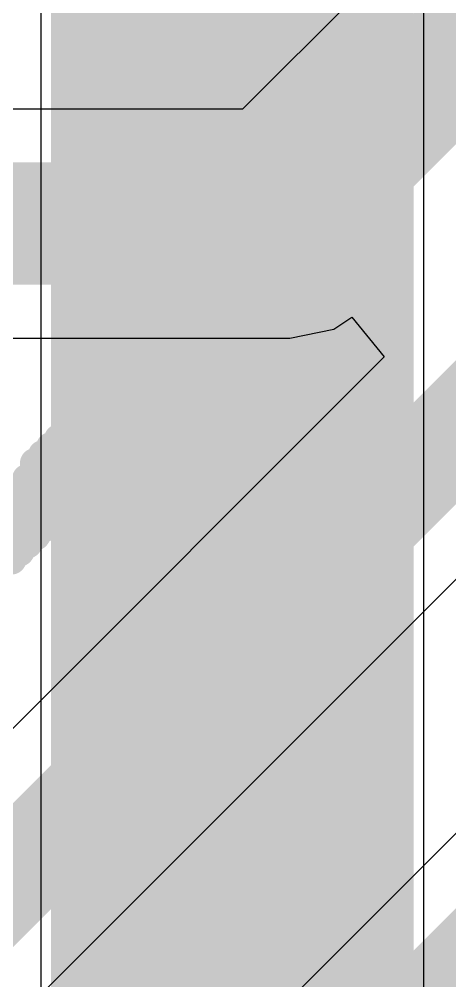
# Model space of a CAD drawing. Header units: inches. Extents: x -4 to 389, y 0 to 108.
# Drawn here: x 30.447 to 31.52, y 3.372 to 5.767 of the extents above; entities that cross this region are included whole.
import ezdxf

# ---------------------------------------------------------------- set-up
doc = ezdxf.new("R2010")
doc.units = ezdxf.units.IN
for name, color, linetype in [('Bottom Layer', 5, 'Continuous'), ('Bottom Overlay', 54, 'Continuous'), ('Signal_1', 16, 'Continuous'), ('Top Layer', 1, 'Continuous'), ('Top Paste', 8, 'Continuous'), ('Top Solder', 216, 'Continuous')]:
    doc.layers.add(name, color=color, linetype=linetype)

msp = doc.modelspace()

# ---------------------------------------------------------------- hatches: boundary and pattern name
at = {"layer": 'Top Layer'}
msp.add_hatch(color=1, dxfattribs=at).paths.add_polyline_path([(31.3281, 1.5662), (30.6281, 1.5662), (30.6281, 5.7662), (31.3281, 5.7662)])
at = {"layer": 'Top Paste'}
msp.add_hatch(color=8, dxfattribs=at).paths.add_polyline_path([(31.3281, 1.5662), (30.6281, 1.5662), (30.6281, 5.7662), (31.3281, 5.7662)])
at = {"layer": 'Top Solder'}
msp.add_hatch(color=216, dxfattribs=at).paths.add_polyline_path([(31.4297, 1.4646), (30.5265, 1.4646), (30.5265, 5.8678), (31.4297, 5.8678)])

# ---------------------------------------------------------------- linework, layer by layer
at = {"layer": 'Bottom Layer'}
for p, q in [((33.184, 7.7229), (31.0038, 5.5427)), ((30.2002, 3.037), (34.7271, 7.5639)), ((31.0038, 5.5427), (22.5552, 5.5427)), ((31.2308, 4.9946), (31.2759, 5.0247)), ((31.2759, 5.0247), (31.3568, 4.9261)), ((31.1218, 4.9729), (31.2308, 4.9946)), ((22.6732, 4.9729), (31.1218, 4.9729)), ((31.1218, 4.9729), (31.1218, 4.9729)), ((31.3568, 4.9261), (29.8393, 3.4086))]:
    msp.add_line(p, q, dxfattribs=at)
for points in [[(31.1218, 5.2578, 0.3048, 0.3048, 0), (33.611, 7.747, 0.3048, 0.3048, 0)], [(29.9466, 3.1496, 0.254, 0.254, 0), (34.544, 7.747, 0.254, 0.254, 0)], [(22.5552, 5.2578, 0.3048, 0.3048, 0), (31.1218, 5.2578, 0.3048, 0.3048, 0)]]:
    msp.add_lwpolyline(points, format="xyseb", dxfattribs=at)
msp.add_lwpolyline([(31.0456, 5.2578, 0.1524, 0.1524, 1), (31.198, 5.2578, 0.1524, 0.1524, 1)], format="xyseb", close=True, dxfattribs=at)
msp.add_lwpolyline([(31.0456, 5.2578, 0.1524, 0.1524, 1), (31.198, 5.2578, 0.1524, 0.1524, 1)], format="xyseb", close=True, dxfattribs=at)
at = {"layer": 'Bottom Overlay'}
for points in [[(31.2252, 5.5184, 0.0762, 0.0762, 0), (31.285, 5.5184, 0.0762, 0.0762, 0)], [(31.2451, 5.5384, 0.0762, 0.0762, 0), (31.285, 5.5384, 0.0762, 0.0762, 0)], [(31.2252, 5.4985, 0.0762, 0.0762, 0), (31.285, 5.4985, 0.0762, 0.0762, 0)], [(31.2052, 5.4786, 0.0762, 0.0762, 0), (31.285, 5.4786, 0.0762, 0.0762, 0)], [(31.1853, 5.4586, 0.0762, 0.0762, 0), (31.285, 5.4586, 0.0762, 0.0762, 0)], [(31.1653, 5.4387, 0.0762, 0.0762, 0), (31.285, 5.4387, 0.0762, 0.0762, 0)], [(31.1255, 5.3988, 0.0762, 0.0762, 0), (31.285, 5.3988, 0.0762, 0.0762, 0)], [(31.1454, 5.4187, 0.0762, 0.0762, 0), (31.285, 5.4187, 0.0762, 0.0762, 0)], [(31.1055, 5.3789, 0.0762, 0.0762, 0), (31.285, 5.3789, 0.0762, 0.0762, 0)], [(31.1055, 5.3589, 0.0762, 0.0762, 0), (31.285, 5.3589, 0.0762, 0.0762, 0)], [(31.0856, 5.339, 0.0762, 0.0762, 0), (31.285, 5.339, 0.0762, 0.0762, 0)], [(31.0656, 5.319, 0.0762, 0.0762, 0), (31.285, 5.319, 0.0762, 0.0762, 0)], [(31.0258, 5.2792, 0.0762, 0.0762, 0), (31.285, 5.2792, 0.0762, 0.0762, 0)], [(31.0457, 5.2991, 0.0762, 0.0762, 0), (31.285, 5.2991, 0.0762, 0.0762, 0)], [(31.0058, 5.2592, 0.0762, 0.0762, 0), (31.285, 5.2592, 0.0762, 0.0762, 0)], [(30.9859, 5.2393, 0.0762, 0.0762, 0), (31.1454, 5.2393, 0.0762, 0.0762, 0)], [(31.1653, 5.2393, 0.0762, 0.0762, 0), (31.285, 5.2393, 0.0762, 0.0762, 0)], [(30.9659, 5.2193, 0.0762, 0.0762, 0), (31.1255, 5.2193, 0.0762, 0.0762, 0)], [(31.1653, 5.2193, 0.0762, 0.0762, 0), (31.285, 5.2193, 0.0762, 0.0762, 0)], [(30.9659, 5.1994, 0.0762, 0.0762, 0), (31.1055, 5.1994, 0.0762, 0.0762, 0)], [(31.1653, 5.1994, 0.0762, 0.0762, 0), (31.285, 5.1994, 0.0762, 0.0762, 0)], [(30.9261, 5.1595, 0.0762, 0.0762, 0), (31.0656, 5.1595, 0.0762, 0.0762, 0)], [(30.946, 5.1795, 0.0762, 0.0762, 0), (31.0856, 5.1795, 0.0762, 0.0762, 0)], [(31.1653, 5.1795, 0.0762, 0.0762, 0), (31.285, 5.1795, 0.0762, 0.0762, 0)], [(31.1653, 5.1595, 0.0762, 0.0762, 0), (31.285, 5.1595, 0.0762, 0.0762, 0)], [(30.9061, 5.1396, 0.0762, 0.0762, 0), (31.0457, 5.1396, 0.0762, 0.0762, 0)], [(31.1653, 5.1396, 0.0762, 0.0762, 0), (31.285, 5.1396, 0.0762, 0.0762, 0)], [(30.8862, 5.1196, 0.0762, 0.0762, 0), (31.0258, 5.1196, 0.0762, 0.0762, 0)], [(31.1653, 5.1196, 0.0762, 0.0762, 0), (31.285, 5.1196, 0.0762, 0.0762, 0)], [(30.8662, 5.0997, 0.0762, 0.0762, 0), (31.0258, 5.0997, 0.0762, 0.0762, 0)], [(31.1653, 5.0997, 0.0762, 0.0762, 0), (31.285, 5.0997, 0.0762, 0.0762, 0)], [(30.8463, 5.0798, 0.0762, 0.0762, 0), (31.0058, 5.0798, 0.0762, 0.0762, 0)], [(31.1653, 5.0798, 0.0762, 0.0762, 0), (31.285, 5.0798, 0.0762, 0.0762, 0)], [(30.8263, 5.0399, 0.0762, 0.0762, 0), (30.9659, 5.0399, 0.0762, 0.0762, 0)], [(30.8463, 5.0598, 0.0762, 0.0762, 0), (30.9859, 5.0598, 0.0762, 0.0762, 0)], [(31.1653, 5.0598, 0.0762, 0.0762, 0), (31.285, 5.0598, 0.0762, 0.0762, 0)], [(31.1653, 5.0399, 0.0762, 0.0762, 0), (31.285, 5.0399, 0.0762, 0.0762, 0)], [(30.8064, 5.0199, 0.0762, 0.0762, 0), (30.946, 5.0199, 0.0762, 0.0762, 0)], [(31.1653, 5.0199, 0.0762, 0.0762, 0), (31.285, 5.0199, 0.0762, 0.0762, 0)], [(30.7865, 5, 0.0762, 0.0762, 0), (30.9261, 5, 0.0762, 0.0762, 0)], [(31.1653, 5, 0.0762, 0.0762, 0), (31.285, 5, 0.0762, 0.0762, 0)], [(30.7665, 4.9801, 0.0762, 0.0762, 0), (30.9061, 4.9801, 0.0762, 0.0762, 0)], [(31.1653, 4.9801, 0.0762, 0.0762, 0), (31.285, 4.9801, 0.0762, 0.0762, 0)], [(30.7466, 4.9601, 0.0762, 0.0762, 0), (30.9061, 4.9601, 0.0762, 0.0762, 0)], [(31.1653, 4.9601, 0.0762, 0.0762, 0), (31.285, 4.9601, 0.0762, 0.0762, 0)], [(30.7266, 4.9202, 0.0762, 0.0762, 0), (30.8662, 4.9202, 0.0762, 0.0762, 0)], [(30.7466, 4.9402, 0.0762, 0.0762, 0), (30.8862, 4.9402, 0.0762, 0.0762, 0)], [(31.1653, 4.9402, 0.0762, 0.0762, 0), (31.285, 4.9402, 0.0762, 0.0762, 0)], [(31.1653, 4.9202, 0.0762, 0.0762, 0), (31.285, 4.9202, 0.0762, 0.0762, 0)], [(30.7067, 4.9003, 0.0762, 0.0762, 0), (30.8463, 4.9003, 0.0762, 0.0762, 0)], [(31.1653, 4.9003, 0.0762, 0.0762, 0), (31.285, 4.9003, 0.0762, 0.0762, 0)], [(30.6868, 4.8804, 0.0762, 0.0762, 0), (30.8263, 4.8804, 0.0762, 0.0762, 0)], [(31.1653, 4.8804, 0.0762, 0.0762, 0), (31.285, 4.8804, 0.0762, 0.0762, 0)], [(30.6668, 4.8604, 0.0762, 0.0762, 0), (30.8064, 4.8604, 0.0762, 0.0762, 0)], [(31.1653, 4.8604, 0.0762, 0.0762, 0), (31.285, 4.8604, 0.0762, 0.0762, 0)], [(30.6469, 4.8405, 0.0762, 0.0762, 0), (30.7865, 4.8405, 0.0762, 0.0762, 0)], [(31.1653, 4.8405, 0.0762, 0.0762, 0), (31.285, 4.8405, 0.0762, 0.0762, 0)], [(30.607, 4.8006, 0.0762, 0.0762, 0), (30.7665, 4.8006, 0.0762, 0.0762, 0)], [(30.6269, 4.8205, 0.0762, 0.0762, 0), (30.7865, 4.8205, 0.0762, 0.0762, 0)], [(31.1653, 4.8205, 0.0762, 0.0762, 0), (31.285, 4.8205, 0.0762, 0.0762, 0)], [(31.1653, 4.8006, 0.0762, 0.0762, 0), (31.285, 4.8006, 0.0762, 0.0762, 0)], [(30.607, 4.7807, 0.0762, 0.0762, 0), (30.7466, 4.7807, 0.0762, 0.0762, 0)], [(31.1653, 4.7807, 0.0762, 0.0762, 0), (31.285, 4.7807, 0.0762, 0.0762, 0)], [(30.5871, 4.7607, 0.0762, 0.0762, 0), (30.7266, 4.7607, 0.0762, 0.0762, 0)], [(31.1653, 4.7607, 0.0762, 0.0762, 0), (31.285, 4.7607, 0.0762, 0.0762, 0)], [(30.5671, 4.7408, 0.0762, 0.0762, 0), (30.7067, 4.7408, 0.0762, 0.0762, 0)], [(31.1653, 4.7408, 0.0762, 0.0762, 0), (31.285, 4.7408, 0.0762, 0.0762, 0)], [(30.5472, 4.7208, 0.0762, 0.0762, 0), (30.6868, 4.7208, 0.0762, 0.0762, 0)], [(31.1653, 4.7208, 0.0762, 0.0762, 0), (31.285, 4.7208, 0.0762, 0.0762, 0)], [(30.5073, 4.681, 0.0762, 0.0762, 0), (30.6469, 4.681, 0.0762, 0.0762, 0)], [(30.5272, 4.7009, 0.0762, 0.0762, 0), (30.6668, 4.7009, 0.0762, 0.0762, 0)], [(31.1653, 4.7009, 0.0762, 0.0762, 0), (31.285, 4.7009, 0.0762, 0.0762, 0)], [(31.1653, 4.681, 0.0762, 0.0762, 0), (31.285, 4.681, 0.0762, 0.0762, 0)], [(30.4874, 4.661, 0.0762, 0.0762, 0), (30.6469, 4.661, 0.0762, 0.0762, 0)], [(31.1653, 4.661, 0.0762, 0.0762, 0), (31.285, 4.661, 0.0762, 0.0762, 0)], [(30.4874, 4.6411, 0.0762, 0.0762, 0), (30.6269, 4.6411, 0.0762, 0.0762, 0)], [(31.1653, 4.6411, 0.0762, 0.0762, 0), (31.285, 4.6411, 0.0762, 0.0762, 0)], [(30.4674, 4.6211, 0.0762, 0.0762, 0), (30.607, 4.6211, 0.0762, 0.0762, 0)], [(31.1653, 4.6211, 0.0762, 0.0762, 0), (31.285, 4.6211, 0.0762, 0.0762, 0)], [(30.4475, 4.6012, 0.0762, 0.0762, 0), (30.5871, 4.6012, 0.0762, 0.0762, 0)], [(31.1653, 4.6012, 0.0762, 0.0762, 0), (31.285, 4.6012, 0.0762, 0.0762, 0)], [(30.4076, 4.5613, 0.0762, 0.0762, 0), (30.5472, 4.5613, 0.0762, 0.0762, 0)], [(30.4275, 4.5813, 0.0762, 0.0762, 0), (30.5671, 4.5813, 0.0762, 0.0762, 0)], [(31.1653, 4.5813, 0.0762, 0.0762, 0), (31.285, 4.5813, 0.0762, 0.0762, 0)], [(31.1653, 4.5613, 0.0762, 0.0762, 0), (31.285, 4.5613, 0.0762, 0.0762, 0)], [(30.3877, 4.5414, 0.0762, 0.0762, 0), (30.5272, 4.5414, 0.0762, 0.0762, 0)], [(31.1653, 4.5414, 0.0762, 0.0762, 0), (31.285, 4.5414, 0.0762, 0.0762, 0)], [(30.3677, 4.5214, 0.0762, 0.0762, 0), (30.5272, 4.5214, 0.0762, 0.0762, 0)], [(31.1653, 4.5214, 0.0762, 0.0762, 0), (31.285, 4.5214, 0.0762, 0.0762, 0)], [(30.3677, 4.5015, 0.0762, 0.0762, 0), (30.5073, 4.5015, 0.0762, 0.0762, 0)], [(31.1653, 4.5015, 0.0762, 0.0762, 0), (31.285, 4.5015, 0.0762, 0.0762, 0)], [(30.3478, 4.4816, 0.0762, 0.0762, 0), (30.4874, 4.4816, 0.0762, 0.0762, 0)], [(31.1653, 4.4816, 0.0762, 0.0762, 0), (31.285, 4.4816, 0.0762, 0.0762, 0)], [(30.3079, 4.4417, 0.0762, 0.0762, 0), (30.4475, 4.4417, 0.0762, 0.0762, 0)], [(30.3278, 4.4616, 0.0762, 0.0762, 0), (30.4674, 4.4616, 0.0762, 0.0762, 0)], [(31.1653, 4.4616, 0.0762, 0.0762, 0), (31.285, 4.4616, 0.0762, 0.0762, 0)], [(31.1653, 4.4417, 0.0762, 0.0762, 0), (31.285, 4.4417, 0.0762, 0.0762, 0)], [(30.288, 4.4217, 0.0762, 0.0762, 0), (30.4275, 4.4217, 0.0762, 0.0762, 0)], [(31.1653, 4.4217, 0.0762, 0.0762, 0), (31.285, 4.4217, 0.0762, 0.0762, 0)], [(31.1653, 4.4018, 0.0762, 0.0762, 0), (31.285, 4.4018, 0.0762, 0.0762, 0)], [(31.1653, 4.3819, 0.0762, 0.0762, 0), (31.285, 4.3819, 0.0762, 0.0762, 0)], [(31.1653, 4.3619, 0.0762, 0.0762, 0), (31.285, 4.3619, 0.0762, 0.0762, 0)], [(31.1653, 4.342, 0.0762, 0.0762, 0), (31.285, 4.342, 0.0762, 0.0762, 0)], [(31.1653, 4.322, 0.0762, 0.0762, 0), (31.285, 4.322, 0.0762, 0.0762, 0)], [(31.1653, 4.3021, 0.0762, 0.0762, 0), (31.285, 4.3021, 0.0762, 0.0762, 0)], [(31.1653, 4.2822, 0.0762, 0.0762, 0), (31.285, 4.2822, 0.0762, 0.0762, 0)], [(31.1653, 4.2622, 0.0762, 0.0762, 0), (31.285, 4.2622, 0.0762, 0.0762, 0)], [(31.1653, 4.2423, 0.0762, 0.0762, 0), (31.285, 4.2423, 0.0762, 0.0762, 0)], [(31.1653, 4.2223, 0.0762, 0.0762, 0), (31.285, 4.2223, 0.0762, 0.0762, 0)], [(31.1653, 4.2024, 0.0762, 0.0762, 0), (31.285, 4.2024, 0.0762, 0.0762, 0)], [(31.1653, 4.1825, 0.0762, 0.0762, 0), (31.285, 4.1825, 0.0762, 0.0762, 0)], [(31.1653, 4.1625, 0.0762, 0.0762, 0), (31.285, 4.1625, 0.0762, 0.0762, 0)], [(31.1653, 4.1426, 0.0762, 0.0762, 0), (31.285, 4.1426, 0.0762, 0.0762, 0)], [(31.1653, 4.1226, 0.0762, 0.0762, 0), (31.285, 4.1226, 0.0762, 0.0762, 0)], [(31.1653, 4.1027, 0.0762, 0.0762, 0), (31.285, 4.1027, 0.0762, 0.0762, 0)], [(31.1653, 4.0828, 0.0762, 0.0762, 0), (31.285, 4.0828, 0.0762, 0.0762, 0)], [(31.1653, 4.0628, 0.0762, 0.0762, 0), (31.285, 4.0628, 0.0762, 0.0762, 0)], [(31.1653, 4.0429, 0.0762, 0.0762, 0), (31.285, 4.0429, 0.0762, 0.0762, 0)], [(31.1653, 4.0229, 0.0762, 0.0762, 0), (31.285, 4.0229, 0.0762, 0.0762, 0)], [(31.1653, 4.003, 0.0762, 0.0762, 0), (31.285, 4.003, 0.0762, 0.0762, 0)], [(31.1653, 3.9831, 0.0762, 0.0762, 0), (31.285, 3.9831, 0.0762, 0.0762, 0)], [(31.1653, 3.9631, 0.0762, 0.0762, 0), (31.285, 3.9631, 0.0762, 0.0762, 0)], [(31.1653, 3.9432, 0.0762, 0.0762, 0), (31.285, 3.9432, 0.0762, 0.0762, 0)], [(31.1653, 3.9232, 0.0762, 0.0762, 0), (31.285, 3.9232, 0.0762, 0.0762, 0)], [(31.1653, 3.9033, 0.0762, 0.0762, 0), (31.285, 3.9033, 0.0762, 0.0762, 0)], [(31.1653, 3.8834, 0.0762, 0.0762, 0), (31.285, 3.8834, 0.0762, 0.0762, 0)], [(31.1653, 3.8634, 0.0762, 0.0762, 0), (31.285, 3.8634, 0.0762, 0.0762, 0)], [(31.1653, 3.8435, 0.0762, 0.0762, 0), (31.285, 3.8435, 0.0762, 0.0762, 0)], [(31.1653, 3.8235, 0.0762, 0.0762, 0), (31.285, 3.8235, 0.0762, 0.0762, 0)], [(31.1653, 3.8036, 0.0762, 0.0762, 0), (31.285, 3.8036, 0.0762, 0.0762, 0)], [(31.1653, 3.7837, 0.0762, 0.0762, 0), (31.285, 3.7837, 0.0762, 0.0762, 0)], [(31.1653, 3.7637, 0.0762, 0.0762, 0), (31.285, 3.7637, 0.0762, 0.0762, 0)], [(31.1653, 3.7438, 0.0762, 0.0762, 0), (31.285, 3.7438, 0.0762, 0.0762, 0)], [(31.1653, 3.7238, 0.0762, 0.0762, 0), (31.285, 3.7238, 0.0762, 0.0762, 0)], [(31.1653, 3.7039, 0.0762, 0.0762, 0), (31.285, 3.7039, 0.0762, 0.0762, 0)], [(31.1653, 3.684, 0.0762, 0.0762, 0), (31.285, 3.684, 0.0762, 0.0762, 0)], [(31.1653, 3.664, 0.0762, 0.0762, 0), (31.285, 3.664, 0.0762, 0.0762, 0)], [(31.1653, 3.6441, 0.0762, 0.0762, 0), (31.285, 3.6441, 0.0762, 0.0762, 0)], [(31.1653, 3.6241, 0.0762, 0.0762, 0), (31.285, 3.6241, 0.0762, 0.0762, 0)], [(31.1653, 3.6042, 0.0762, 0.0762, 0), (31.285, 3.6042, 0.0762, 0.0762, 0)], [(31.1653, 3.5843, 0.0762, 0.0762, 0), (31.285, 3.5843, 0.0762, 0.0762, 0)], [(31.1853, 3.5643, 0.0762, 0.0762, 0), (31.285, 3.5643, 0.0762, 0.0762, 0)]]:
    msp.add_lwpolyline(points, format="xyseb", dxfattribs=at)
for points in [[(31.2061, 5.5184, 0.0381, 0.0381, 1), (31.2442, 5.5184, 0.0381, 0.0381, 1)], [(31.226, 5.5384, 0.0381, 0.0381, 1), (31.2641, 5.5384, 0.0381, 0.0381, 1)], [(31.2659, 5.5384, 0.0381, 0.0381, 1), (31.304, 5.5384, 0.0381, 0.0381, 1)], [(31.2659, 5.5184, 0.0381, 0.0381, 1), (31.304, 5.5184, 0.0381, 0.0381, 1)], [(31.2061, 5.4985, 0.0381, 0.0381, 1), (31.2442, 5.4985, 0.0381, 0.0381, 1)], [(31.2659, 5.4985, 0.0381, 0.0381, 1), (31.304, 5.4985, 0.0381, 0.0381, 1)], [(31.1862, 5.4786, 0.0381, 0.0381, 1), (31.2243, 5.4786, 0.0381, 0.0381, 1)], [(31.2659, 5.4786, 0.0381, 0.0381, 1), (31.304, 5.4786, 0.0381, 0.0381, 1)], [(31.1662, 5.4586, 0.0381, 0.0381, 1), (31.2043, 5.4586, 0.0381, 0.0381, 1)], [(31.2659, 5.4586, 0.0381, 0.0381, 1), (31.304, 5.4586, 0.0381, 0.0381, 1)], [(31.1463, 5.4387, 0.0381, 0.0381, 1), (31.1844, 5.4387, 0.0381, 0.0381, 1)], [(31.2659, 5.4387, 0.0381, 0.0381, 1), (31.304, 5.4387, 0.0381, 0.0381, 1)], [(31.1064, 5.3988, 0.0381, 0.0381, 1), (31.1445, 5.3988, 0.0381, 0.0381, 1)], [(31.1263, 5.4187, 0.0381, 0.0381, 1), (31.1644, 5.4187, 0.0381, 0.0381, 1)], [(31.2659, 5.4187, 0.0381, 0.0381, 1), (31.304, 5.4187, 0.0381, 0.0381, 1)], [(31.2659, 5.3988, 0.0381, 0.0381, 1), (31.304, 5.3988, 0.0381, 0.0381, 1)], [(31.0865, 5.3789, 0.0381, 0.0381, 1), (31.1246, 5.3789, 0.0381, 0.0381, 1)], [(31.2659, 5.3789, 0.0381, 0.0381, 1), (31.304, 5.3789, 0.0381, 0.0381, 1)], [(31.0865, 5.3589, 0.0381, 0.0381, 1), (31.1246, 5.3589, 0.0381, 0.0381, 1)], [(31.2659, 5.3589, 0.0381, 0.0381, 1), (31.304, 5.3589, 0.0381, 0.0381, 1)], [(31.0665, 5.339, 0.0381, 0.0381, 1), (31.1046, 5.339, 0.0381, 0.0381, 1)], [(31.2659, 5.339, 0.0381, 0.0381, 1), (31.304, 5.339, 0.0381, 0.0381, 1)], [(31.0466, 5.319, 0.0381, 0.0381, 1), (31.0847, 5.319, 0.0381, 0.0381, 1)], [(31.2659, 5.319, 0.0381, 0.0381, 1), (31.304, 5.319, 0.0381, 0.0381, 1)], [(31.0067, 5.2792, 0.0381, 0.0381, 1), (31.0448, 5.2792, 0.0381, 0.0381, 1)], [(31.0266, 5.2991, 0.0381, 0.0381, 1), (31.0647, 5.2991, 0.0381, 0.0381, 1)], [(31.2659, 5.2991, 0.0381, 0.0381, 1), (31.304, 5.2991, 0.0381, 0.0381, 1)], [(31.2659, 5.2792, 0.0381, 0.0381, 1), (31.304, 5.2792, 0.0381, 0.0381, 1)], [(30.9868, 5.2592, 0.0381, 0.0381, 1), (31.0249, 5.2592, 0.0381, 0.0381, 1)], [(31.2659, 5.2592, 0.0381, 0.0381, 1), (31.304, 5.2592, 0.0381, 0.0381, 1)], [(30.9668, 5.2393, 0.0381, 0.0381, 1), (31.0049, 5.2393, 0.0381, 0.0381, 1)], [(31.1263, 5.2393, 0.0381, 0.0381, 1), (31.1644, 5.2393, 0.0381, 0.0381, 1)], [(31.1463, 5.2393, 0.0381, 0.0381, 1), (31.1844, 5.2393, 0.0381, 0.0381, 1)], [(31.2659, 5.2393, 0.0381, 0.0381, 1), (31.304, 5.2393, 0.0381, 0.0381, 1)], [(30.9469, 5.2193, 0.0381, 0.0381, 1), (30.985, 5.2193, 0.0381, 0.0381, 1)], [(31.1064, 5.2193, 0.0381, 0.0381, 1), (31.1445, 5.2193, 0.0381, 0.0381, 1)], [(31.1463, 5.2193, 0.0381, 0.0381, 1), (31.1844, 5.2193, 0.0381, 0.0381, 1)], [(31.2659, 5.2193, 0.0381, 0.0381, 1), (31.304, 5.2193, 0.0381, 0.0381, 1)], [(30.9469, 5.1994, 0.0381, 0.0381, 1), (30.985, 5.1994, 0.0381, 0.0381, 1)], [(31.0865, 5.1994, 0.0381, 0.0381, 1), (31.1246, 5.1994, 0.0381, 0.0381, 1)], [(31.1463, 5.1994, 0.0381, 0.0381, 1), (31.1844, 5.1994, 0.0381, 0.0381, 1)], [(31.2659, 5.1994, 0.0381, 0.0381, 1), (31.304, 5.1994, 0.0381, 0.0381, 1)], [(30.907, 5.1595, 0.0381, 0.0381, 1), (30.9451, 5.1595, 0.0381, 0.0381, 1)], [(30.9269, 5.1795, 0.0381, 0.0381, 1), (30.965, 5.1795, 0.0381, 0.0381, 1)], [(31.0466, 5.1595, 0.0381, 0.0381, 1), (31.0847, 5.1595, 0.0381, 0.0381, 1)], [(31.0665, 5.1795, 0.0381, 0.0381, 1), (31.1046, 5.1795, 0.0381, 0.0381, 1)], [(31.1463, 5.1795, 0.0381, 0.0381, 1), (31.1844, 5.1795, 0.0381, 0.0381, 1)], [(31.1463, 5.1595, 0.0381, 0.0381, 1), (31.1844, 5.1595, 0.0381, 0.0381, 1)], [(31.2659, 5.1795, 0.0381, 0.0381, 1), (31.304, 5.1795, 0.0381, 0.0381, 1)], [(31.2659, 5.1595, 0.0381, 0.0381, 1), (31.304, 5.1595, 0.0381, 0.0381, 1)], [(30.8871, 5.1396, 0.0381, 0.0381, 1), (30.9252, 5.1396, 0.0381, 0.0381, 1)], [(31.0266, 5.1396, 0.0381, 0.0381, 1), (31.0647, 5.1396, 0.0381, 0.0381, 1)], [(31.1463, 5.1396, 0.0381, 0.0381, 1), (31.1844, 5.1396, 0.0381, 0.0381, 1)], [(31.2659, 5.1396, 0.0381, 0.0381, 1), (31.304, 5.1396, 0.0381, 0.0381, 1)], [(30.8671, 5.1196, 0.0381, 0.0381, 1), (30.9052, 5.1196, 0.0381, 0.0381, 1)], [(31.0067, 5.1196, 0.0381, 0.0381, 1), (31.0448, 5.1196, 0.0381, 0.0381, 1)], [(31.1463, 5.1196, 0.0381, 0.0381, 1), (31.1844, 5.1196, 0.0381, 0.0381, 1)], [(31.2659, 5.1196, 0.0381, 0.0381, 1), (31.304, 5.1196, 0.0381, 0.0381, 1)], [(30.8472, 5.0997, 0.0381, 0.0381, 1), (30.8853, 5.0997, 0.0381, 0.0381, 1)], [(31.0067, 5.0997, 0.0381, 0.0381, 1), (31.0448, 5.0997, 0.0381, 0.0381, 1)], [(31.1463, 5.0997, 0.0381, 0.0381, 1), (31.1844, 5.0997, 0.0381, 0.0381, 1)], [(31.2659, 5.0997, 0.0381, 0.0381, 1), (31.304, 5.0997, 0.0381, 0.0381, 1)], [(30.8272, 5.0798, 0.0381, 0.0381, 1), (30.8653, 5.0798, 0.0381, 0.0381, 1)], [(30.9868, 5.0798, 0.0381, 0.0381, 1), (31.0249, 5.0798, 0.0381, 0.0381, 1)], [(31.1463, 5.0798, 0.0381, 0.0381, 1), (31.1844, 5.0798, 0.0381, 0.0381, 1)], [(31.2659, 5.0798, 0.0381, 0.0381, 1), (31.304, 5.0798, 0.0381, 0.0381, 1)], [(30.8073, 5.0399, 0.0381, 0.0381, 1), (30.8454, 5.0399, 0.0381, 0.0381, 1)], [(30.8272, 5.0598, 0.0381, 0.0381, 1), (30.8653, 5.0598, 0.0381, 0.0381, 1)], [(30.9469, 5.0399, 0.0381, 0.0381, 1), (30.985, 5.0399, 0.0381, 0.0381, 1)], [(30.9668, 5.0598, 0.0381, 0.0381, 1), (31.0049, 5.0598, 0.0381, 0.0381, 1)], [(31.1463, 5.0598, 0.0381, 0.0381, 1), (31.1844, 5.0598, 0.0381, 0.0381, 1)], [(31.1463, 5.0399, 0.0381, 0.0381, 1), (31.1844, 5.0399, 0.0381, 0.0381, 1)], [(31.2659, 5.0598, 0.0381, 0.0381, 1), (31.304, 5.0598, 0.0381, 0.0381, 1)], [(31.2659, 5.0399, 0.0381, 0.0381, 1), (31.304, 5.0399, 0.0381, 0.0381, 1)], [(30.7874, 5.0199, 0.0381, 0.0381, 1), (30.8255, 5.0199, 0.0381, 0.0381, 1)], [(30.9269, 5.0199, 0.0381, 0.0381, 1), (30.965, 5.0199, 0.0381, 0.0381, 1)], [(31.1463, 5.0199, 0.0381, 0.0381, 1), (31.1844, 5.0199, 0.0381, 0.0381, 1)], [(31.2659, 5.0199, 0.0381, 0.0381, 1), (31.304, 5.0199, 0.0381, 0.0381, 1)], [(30.7674, 5, 0.0381, 0.0381, 1), (30.8055, 5, 0.0381, 0.0381, 1)], [(30.907, 5, 0.0381, 0.0381, 1), (30.9451, 5, 0.0381, 0.0381, 1)], [(31.1463, 5, 0.0381, 0.0381, 1), (31.1844, 5, 0.0381, 0.0381, 1)], [(31.2659, 5, 0.0381, 0.0381, 1), (31.304, 5, 0.0381, 0.0381, 1)], [(30.7475, 4.9801, 0.0381, 0.0381, 1), (30.7856, 4.9801, 0.0381, 0.0381, 1)], [(30.8871, 4.9801, 0.0381, 0.0381, 1), (30.9252, 4.9801, 0.0381, 0.0381, 1)], [(31.1463, 4.9801, 0.0381, 0.0381, 1), (31.1844, 4.9801, 0.0381, 0.0381, 1)], [(31.2659, 4.9801, 0.0381, 0.0381, 1), (31.304, 4.9801, 0.0381, 0.0381, 1)], [(30.7275, 4.9601, 0.0381, 0.0381, 1), (30.7656, 4.9601, 0.0381, 0.0381, 1)], [(30.8871, 4.9601, 0.0381, 0.0381, 1), (30.9252, 4.9601, 0.0381, 0.0381, 1)], [(31.1463, 4.9601, 0.0381, 0.0381, 1), (31.1844, 4.9601, 0.0381, 0.0381, 1)], [(31.2659, 4.9601, 0.0381, 0.0381, 1), (31.304, 4.9601, 0.0381, 0.0381, 1)], [(30.7076, 4.9202, 0.0381, 0.0381, 1), (30.7457, 4.9202, 0.0381, 0.0381, 1)], [(30.7275, 4.9402, 0.0381, 0.0381, 1), (30.7656, 4.9402, 0.0381, 0.0381, 1)], [(30.8472, 4.9202, 0.0381, 0.0381, 1), (30.8853, 4.9202, 0.0381, 0.0381, 1)], [(30.8671, 4.9402, 0.0381, 0.0381, 1), (30.9052, 4.9402, 0.0381, 0.0381, 1)], [(31.1463, 4.9402, 0.0381, 0.0381, 1), (31.1844, 4.9402, 0.0381, 0.0381, 1)], [(31.1463, 4.9202, 0.0381, 0.0381, 1), (31.1844, 4.9202, 0.0381, 0.0381, 1)], [(31.2659, 4.9402, 0.0381, 0.0381, 1), (31.304, 4.9402, 0.0381, 0.0381, 1)], [(31.2659, 4.9202, 0.0381, 0.0381, 1), (31.304, 4.9202, 0.0381, 0.0381, 1)], [(30.6877, 4.9003, 0.0381, 0.0381, 1), (30.7258, 4.9003, 0.0381, 0.0381, 1)], [(30.8272, 4.9003, 0.0381, 0.0381, 1), (30.8653, 4.9003, 0.0381, 0.0381, 1)], [(31.1463, 4.9003, 0.0381, 0.0381, 1), (31.1844, 4.9003, 0.0381, 0.0381, 1)], [(31.2659, 4.9003, 0.0381, 0.0381, 1), (31.304, 4.9003, 0.0381, 0.0381, 1)], [(30.6677, 4.8804, 0.0381, 0.0381, 1), (30.7058, 4.8804, 0.0381, 0.0381, 1)], [(30.8073, 4.8804, 0.0381, 0.0381, 1), (30.8454, 4.8804, 0.0381, 0.0381, 1)], [(31.1463, 4.8804, 0.0381, 0.0381, 1), (31.1844, 4.8804, 0.0381, 0.0381, 1)], [(31.2659, 4.8804, 0.0381, 0.0381, 1), (31.304, 4.8804, 0.0381, 0.0381, 1)], [(30.6478, 4.8604, 0.0381, 0.0381, 1), (30.6859, 4.8604, 0.0381, 0.0381, 1)], [(30.7874, 4.8604, 0.0381, 0.0381, 1), (30.8255, 4.8604, 0.0381, 0.0381, 1)], [(31.1463, 4.8604, 0.0381, 0.0381, 1), (31.1844, 4.8604, 0.0381, 0.0381, 1)], [(31.2659, 4.8604, 0.0381, 0.0381, 1), (31.304, 4.8604, 0.0381, 0.0381, 1)], [(30.6278, 4.8405, 0.0381, 0.0381, 1), (30.6659, 4.8405, 0.0381, 0.0381, 1)], [(30.7674, 4.8405, 0.0381, 0.0381, 1), (30.8055, 4.8405, 0.0381, 0.0381, 1)], [(31.1463, 4.8405, 0.0381, 0.0381, 1), (31.1844, 4.8405, 0.0381, 0.0381, 1)], [(31.2659, 4.8405, 0.0381, 0.0381, 1), (31.304, 4.8405, 0.0381, 0.0381, 1)], [(30.588, 4.8006, 0.0381, 0.0381, 1), (30.6261, 4.8006, 0.0381, 0.0381, 1)], [(30.6079, 4.8205, 0.0381, 0.0381, 1), (30.646, 4.8205, 0.0381, 0.0381, 1)], [(30.7475, 4.8006, 0.0381, 0.0381, 1), (30.7856, 4.8006, 0.0381, 0.0381, 1)], [(30.7674, 4.8205, 0.0381, 0.0381, 1), (30.8055, 4.8205, 0.0381, 0.0381, 1)], [(31.1463, 4.8205, 0.0381, 0.0381, 1), (31.1844, 4.8205, 0.0381, 0.0381, 1)], [(31.1463, 4.8006, 0.0381, 0.0381, 1), (31.1844, 4.8006, 0.0381, 0.0381, 1)], [(31.2659, 4.8205, 0.0381, 0.0381, 1), (31.304, 4.8205, 0.0381, 0.0381, 1)], [(31.2659, 4.8006, 0.0381, 0.0381, 1), (31.304, 4.8006, 0.0381, 0.0381, 1)], [(30.588, 4.7807, 0.0381, 0.0381, 1), (30.6261, 4.7807, 0.0381, 0.0381, 1)], [(30.7275, 4.7807, 0.0381, 0.0381, 1), (30.7656, 4.7807, 0.0381, 0.0381, 1)], [(31.1463, 4.7807, 0.0381, 0.0381, 1), (31.1844, 4.7807, 0.0381, 0.0381, 1)], [(31.2659, 4.7807, 0.0381, 0.0381, 1), (31.304, 4.7807, 0.0381, 0.0381, 1)], [(30.568, 4.7607, 0.0381, 0.0381, 1), (30.6061, 4.7607, 0.0381, 0.0381, 1)], [(30.7076, 4.7607, 0.0381, 0.0381, 1), (30.7457, 4.7607, 0.0381, 0.0381, 1)], [(31.1463, 4.7607, 0.0381, 0.0381, 1), (31.1844, 4.7607, 0.0381, 0.0381, 1)], [(31.2659, 4.7607, 0.0381, 0.0381, 1), (31.304, 4.7607, 0.0381, 0.0381, 1)], [(30.5481, 4.7408, 0.0381, 0.0381, 1), (30.5862, 4.7408, 0.0381, 0.0381, 1)], [(30.6877, 4.7408, 0.0381, 0.0381, 1), (30.7258, 4.7408, 0.0381, 0.0381, 1)], [(31.1463, 4.7408, 0.0381, 0.0381, 1), (31.1844, 4.7408, 0.0381, 0.0381, 1)], [(31.2659, 4.7408, 0.0381, 0.0381, 1), (31.304, 4.7408, 0.0381, 0.0381, 1)], [(30.5281, 4.7208, 0.0381, 0.0381, 1), (30.5662, 4.7208, 0.0381, 0.0381, 1)], [(30.6677, 4.7208, 0.0381, 0.0381, 1), (30.7058, 4.7208, 0.0381, 0.0381, 1)], [(31.1463, 4.7208, 0.0381, 0.0381, 1), (31.1844, 4.7208, 0.0381, 0.0381, 1)], [(31.2659, 4.7208, 0.0381, 0.0381, 1), (31.304, 4.7208, 0.0381, 0.0381, 1)], [(30.4883, 4.681, 0.0381, 0.0381, 1), (30.5264, 4.681, 0.0381, 0.0381, 1)], [(30.5082, 4.7009, 0.0381, 0.0381, 1), (30.5463, 4.7009, 0.0381, 0.0381, 1)], [(30.6278, 4.681, 0.0381, 0.0381, 1), (30.6659, 4.681, 0.0381, 0.0381, 1)], [(30.6478, 4.7009, 0.0381, 0.0381, 1), (30.6859, 4.7009, 0.0381, 0.0381, 1)], [(31.1463, 4.7009, 0.0381, 0.0381, 1), (31.1844, 4.7009, 0.0381, 0.0381, 1)], [(31.1463, 4.681, 0.0381, 0.0381, 1), (31.1844, 4.681, 0.0381, 0.0381, 1)], [(31.2659, 4.7009, 0.0381, 0.0381, 1), (31.304, 4.7009, 0.0381, 0.0381, 1)], [(31.2659, 4.681, 0.0381, 0.0381, 1), (31.304, 4.681, 0.0381, 0.0381, 1)], [(30.4683, 4.661, 0.0381, 0.0381, 1), (30.5064, 4.661, 0.0381, 0.0381, 1)], [(30.6278, 4.661, 0.0381, 0.0381, 1), (30.6659, 4.661, 0.0381, 0.0381, 1)], [(31.1463, 4.661, 0.0381, 0.0381, 1), (31.1844, 4.661, 0.0381, 0.0381, 1)], [(31.2659, 4.661, 0.0381, 0.0381, 1), (31.304, 4.661, 0.0381, 0.0381, 1)], [(30.4683, 4.6411, 0.0381, 0.0381, 1), (30.5064, 4.6411, 0.0381, 0.0381, 1)], [(30.6079, 4.6411, 0.0381, 0.0381, 1), (30.646, 4.6411, 0.0381, 0.0381, 1)], [(31.1463, 4.6411, 0.0381, 0.0381, 1), (31.1844, 4.6411, 0.0381, 0.0381, 1)], [(31.2659, 4.6411, 0.0381, 0.0381, 1), (31.304, 4.6411, 0.0381, 0.0381, 1)], [(30.4484, 4.6211, 0.0381, 0.0381, 1), (30.4865, 4.6211, 0.0381, 0.0381, 1)], [(30.588, 4.6211, 0.0381, 0.0381, 1), (30.6261, 4.6211, 0.0381, 0.0381, 1)], [(31.1463, 4.6211, 0.0381, 0.0381, 1), (31.1844, 4.6211, 0.0381, 0.0381, 1)], [(31.2659, 4.6211, 0.0381, 0.0381, 1), (31.304, 4.6211, 0.0381, 0.0381, 1)], [(30.4284, 4.6012, 0.0381, 0.0381, 1), (30.4665, 4.6012, 0.0381, 0.0381, 1)], [(30.568, 4.6012, 0.0381, 0.0381, 1), (30.6061, 4.6012, 0.0381, 0.0381, 1)], [(31.1463, 4.6012, 0.0381, 0.0381, 1), (31.1844, 4.6012, 0.0381, 0.0381, 1)], [(31.2659, 4.6012, 0.0381, 0.0381, 1), (31.304, 4.6012, 0.0381, 0.0381, 1)], [(30.4085, 4.5813, 0.0381, 0.0381, 1), (30.4466, 4.5813, 0.0381, 0.0381, 1)], [(30.5281, 4.5613, 0.0381, 0.0381, 1), (30.5662, 4.5613, 0.0381, 0.0381, 1)], [(30.5481, 4.5813, 0.0381, 0.0381, 1), (30.5862, 4.5813, 0.0381, 0.0381, 1)], [(31.1463, 4.5813, 0.0381, 0.0381, 1), (31.1844, 4.5813, 0.0381, 0.0381, 1)], [(31.1463, 4.5613, 0.0381, 0.0381, 1), (31.1844, 4.5613, 0.0381, 0.0381, 1)], [(31.2659, 4.5813, 0.0381, 0.0381, 1), (31.304, 4.5813, 0.0381, 0.0381, 1)], [(31.2659, 4.5613, 0.0381, 0.0381, 1), (31.304, 4.5613, 0.0381, 0.0381, 1)], [(30.5082, 4.5414, 0.0381, 0.0381, 1), (30.5463, 4.5414, 0.0381, 0.0381, 1)], [(31.1463, 4.5414, 0.0381, 0.0381, 1), (31.1844, 4.5414, 0.0381, 0.0381, 1)], [(31.2659, 4.5414, 0.0381, 0.0381, 1), (31.304, 4.5414, 0.0381, 0.0381, 1)], [(30.5082, 4.5214, 0.0381, 0.0381, 1), (30.5463, 4.5214, 0.0381, 0.0381, 1)], [(31.1463, 4.5214, 0.0381, 0.0381, 1), (31.1844, 4.5214, 0.0381, 0.0381, 1)], [(31.2659, 4.5214, 0.0381, 0.0381, 1), (31.304, 4.5214, 0.0381, 0.0381, 1)], [(30.4883, 4.5015, 0.0381, 0.0381, 1), (30.5264, 4.5015, 0.0381, 0.0381, 1)], [(31.1463, 4.5015, 0.0381, 0.0381, 1), (31.1844, 4.5015, 0.0381, 0.0381, 1)], [(31.2659, 4.5015, 0.0381, 0.0381, 1), (31.304, 4.5015, 0.0381, 0.0381, 1)], [(30.4683, 4.4816, 0.0381, 0.0381, 1), (30.5064, 4.4816, 0.0381, 0.0381, 1)], [(31.1463, 4.4816, 0.0381, 0.0381, 1), (31.1844, 4.4816, 0.0381, 0.0381, 1)], [(31.2659, 4.4816, 0.0381, 0.0381, 1), (31.304, 4.4816, 0.0381, 0.0381, 1)], [(30.4284, 4.4417, 0.0381, 0.0381, 1), (30.4665, 4.4417, 0.0381, 0.0381, 1)], [(30.4484, 4.4616, 0.0381, 0.0381, 1), (30.4865, 4.4616, 0.0381, 0.0381, 1)], [(31.1463, 4.4616, 0.0381, 0.0381, 1), (31.1844, 4.4616, 0.0381, 0.0381, 1)], [(31.1463, 4.4417, 0.0381, 0.0381, 1), (31.1844, 4.4417, 0.0381, 0.0381, 1)], [(31.2659, 4.4616, 0.0381, 0.0381, 1), (31.304, 4.4616, 0.0381, 0.0381, 1)], [(31.2659, 4.4417, 0.0381, 0.0381, 1), (31.304, 4.4417, 0.0381, 0.0381, 1)], [(30.4085, 4.4217, 0.0381, 0.0381, 1), (30.4466, 4.4217, 0.0381, 0.0381, 1)], [(31.1463, 4.4217, 0.0381, 0.0381, 1), (31.1844, 4.4217, 0.0381, 0.0381, 1)], [(31.2659, 4.4217, 0.0381, 0.0381, 1), (31.304, 4.4217, 0.0381, 0.0381, 1)], [(31.1463, 4.4018, 0.0381, 0.0381, 1), (31.1844, 4.4018, 0.0381, 0.0381, 1)], [(31.2659, 4.4018, 0.0381, 0.0381, 1), (31.304, 4.4018, 0.0381, 0.0381, 1)], [(31.1463, 4.3819, 0.0381, 0.0381, 1), (31.1844, 4.3819, 0.0381, 0.0381, 1)], [(31.2659, 4.3819, 0.0381, 0.0381, 1), (31.304, 4.3819, 0.0381, 0.0381, 1)], [(31.1463, 4.3619, 0.0381, 0.0381, 1), (31.1844, 4.3619, 0.0381, 0.0381, 1)], [(31.2659, 4.3619, 0.0381, 0.0381, 1), (31.304, 4.3619, 0.0381, 0.0381, 1)], [(31.1463, 4.342, 0.0381, 0.0381, 1), (31.1844, 4.342, 0.0381, 0.0381, 1)], [(31.1463, 4.322, 0.0381, 0.0381, 1), (31.1844, 4.322, 0.0381, 0.0381, 1)], [(31.2659, 4.342, 0.0381, 0.0381, 1), (31.304, 4.342, 0.0381, 0.0381, 1)], [(31.2659, 4.322, 0.0381, 0.0381, 1), (31.304, 4.322, 0.0381, 0.0381, 1)], [(31.1463, 4.3021, 0.0381, 0.0381, 1), (31.1844, 4.3021, 0.0381, 0.0381, 1)], [(31.2659, 4.3021, 0.0381, 0.0381, 1), (31.304, 4.3021, 0.0381, 0.0381, 1)], [(31.1463, 4.2822, 0.0381, 0.0381, 1), (31.1844, 4.2822, 0.0381, 0.0381, 1)], [(31.2659, 4.2822, 0.0381, 0.0381, 1), (31.304, 4.2822, 0.0381, 0.0381, 1)], [(31.1463, 4.2622, 0.0381, 0.0381, 1), (31.1844, 4.2622, 0.0381, 0.0381, 1)], [(31.2659, 4.2622, 0.0381, 0.0381, 1), (31.304, 4.2622, 0.0381, 0.0381, 1)], [(31.1463, 4.2423, 0.0381, 0.0381, 1), (31.1844, 4.2423, 0.0381, 0.0381, 1)], [(31.2659, 4.2423, 0.0381, 0.0381, 1), (31.304, 4.2423, 0.0381, 0.0381, 1)], [(31.1463, 4.2223, 0.0381, 0.0381, 1), (31.1844, 4.2223, 0.0381, 0.0381, 1)], [(31.1463, 4.2024, 0.0381, 0.0381, 1), (31.1844, 4.2024, 0.0381, 0.0381, 1)], [(31.2659, 4.2223, 0.0381, 0.0381, 1), (31.304, 4.2223, 0.0381, 0.0381, 1)], [(31.2659, 4.2024, 0.0381, 0.0381, 1), (31.304, 4.2024, 0.0381, 0.0381, 1)], [(31.1463, 4.1825, 0.0381, 0.0381, 1), (31.1844, 4.1825, 0.0381, 0.0381, 1)], [(31.2659, 4.1825, 0.0381, 0.0381, 1), (31.304, 4.1825, 0.0381, 0.0381, 1)], [(31.1463, 4.1625, 0.0381, 0.0381, 1), (31.1844, 4.1625, 0.0381, 0.0381, 1)], [(31.2659, 4.1625, 0.0381, 0.0381, 1), (31.304, 4.1625, 0.0381, 0.0381, 1)], [(31.1463, 4.1426, 0.0381, 0.0381, 1), (31.1844, 4.1426, 0.0381, 0.0381, 1)], [(31.2659, 4.1426, 0.0381, 0.0381, 1), (31.304, 4.1426, 0.0381, 0.0381, 1)], [(31.1463, 4.1226, 0.0381, 0.0381, 1), (31.1844, 4.1226, 0.0381, 0.0381, 1)], [(31.2659, 4.1226, 0.0381, 0.0381, 1), (31.304, 4.1226, 0.0381, 0.0381, 1)], [(31.1463, 4.1027, 0.0381, 0.0381, 1), (31.1844, 4.1027, 0.0381, 0.0381, 1)], [(31.1463, 4.0828, 0.0381, 0.0381, 1), (31.1844, 4.0828, 0.0381, 0.0381, 1)], [(31.2659, 4.1027, 0.0381, 0.0381, 1), (31.304, 4.1027, 0.0381, 0.0381, 1)], [(31.2659, 4.0828, 0.0381, 0.0381, 1), (31.304, 4.0828, 0.0381, 0.0381, 1)], [(31.1463, 4.0628, 0.0381, 0.0381, 1), (31.1844, 4.0628, 0.0381, 0.0381, 1)], [(31.2659, 4.0628, 0.0381, 0.0381, 1), (31.304, 4.0628, 0.0381, 0.0381, 1)], [(31.1463, 4.0429, 0.0381, 0.0381, 1), (31.1844, 4.0429, 0.0381, 0.0381, 1)], [(31.2659, 4.0429, 0.0381, 0.0381, 1), (31.304, 4.0429, 0.0381, 0.0381, 1)], [(31.1463, 4.0229, 0.0381, 0.0381, 1), (31.1844, 4.0229, 0.0381, 0.0381, 1)], [(31.2659, 4.0229, 0.0381, 0.0381, 1), (31.304, 4.0229, 0.0381, 0.0381, 1)], [(31.1463, 4.003, 0.0381, 0.0381, 1), (31.1844, 4.003, 0.0381, 0.0381, 1)], [(31.2659, 4.003, 0.0381, 0.0381, 1), (31.304, 4.003, 0.0381, 0.0381, 1)], [(31.1463, 3.9831, 0.0381, 0.0381, 1), (31.1844, 3.9831, 0.0381, 0.0381, 1)], [(31.1463, 3.9631, 0.0381, 0.0381, 1), (31.1844, 3.9631, 0.0381, 0.0381, 1)], [(31.2659, 3.9831, 0.0381, 0.0381, 1), (31.304, 3.9831, 0.0381, 0.0381, 1)], [(31.2659, 3.9631, 0.0381, 0.0381, 1), (31.304, 3.9631, 0.0381, 0.0381, 1)], [(31.1463, 3.9432, 0.0381, 0.0381, 1), (31.1844, 3.9432, 0.0381, 0.0381, 1)], [(31.2659, 3.9432, 0.0381, 0.0381, 1), (31.304, 3.9432, 0.0381, 0.0381, 1)], [(31.1463, 3.9232, 0.0381, 0.0381, 1), (31.1844, 3.9232, 0.0381, 0.0381, 1)], [(31.2659, 3.9232, 0.0381, 0.0381, 1), (31.304, 3.9232, 0.0381, 0.0381, 1)], [(31.1463, 3.9033, 0.0381, 0.0381, 1), (31.1844, 3.9033, 0.0381, 0.0381, 1)], [(31.2659, 3.9033, 0.0381, 0.0381, 1), (31.304, 3.9033, 0.0381, 0.0381, 1)], [(31.1463, 3.8834, 0.0381, 0.0381, 1), (31.1844, 3.8834, 0.0381, 0.0381, 1)], [(31.2659, 3.8834, 0.0381, 0.0381, 1), (31.304, 3.8834, 0.0381, 0.0381, 1)], [(31.1463, 3.8634, 0.0381, 0.0381, 1), (31.1844, 3.8634, 0.0381, 0.0381, 1)], [(31.1463, 3.8435, 0.0381, 0.0381, 1), (31.1844, 3.8435, 0.0381, 0.0381, 1)], [(31.2659, 3.8634, 0.0381, 0.0381, 1), (31.304, 3.8634, 0.0381, 0.0381, 1)], [(31.2659, 3.8435, 0.0381, 0.0381, 1), (31.304, 3.8435, 0.0381, 0.0381, 1)], [(31.1463, 3.8235, 0.0381, 0.0381, 1), (31.1844, 3.8235, 0.0381, 0.0381, 1)], [(31.2659, 3.8235, 0.0381, 0.0381, 1), (31.304, 3.8235, 0.0381, 0.0381, 1)], [(31.1463, 3.8036, 0.0381, 0.0381, 1), (31.1844, 3.8036, 0.0381, 0.0381, 1)], [(31.2659, 3.8036, 0.0381, 0.0381, 1), (31.304, 3.8036, 0.0381, 0.0381, 1)], [(31.1463, 3.7837, 0.0381, 0.0381, 1), (31.1844, 3.7837, 0.0381, 0.0381, 1)], [(31.2659, 3.7837, 0.0381, 0.0381, 1), (31.304, 3.7837, 0.0381, 0.0381, 1)], [(31.1463, 3.7637, 0.0381, 0.0381, 1), (31.1844, 3.7637, 0.0381, 0.0381, 1)], [(31.2659, 3.7637, 0.0381, 0.0381, 1), (31.304, 3.7637, 0.0381, 0.0381, 1)], [(31.1463, 3.7438, 0.0381, 0.0381, 1), (31.1844, 3.7438, 0.0381, 0.0381, 1)], [(31.1463, 3.7238, 0.0381, 0.0381, 1), (31.1844, 3.7238, 0.0381, 0.0381, 1)], [(31.2659, 3.7438, 0.0381, 0.0381, 1), (31.304, 3.7438, 0.0381, 0.0381, 1)], [(31.2659, 3.7238, 0.0381, 0.0381, 1), (31.304, 3.7238, 0.0381, 0.0381, 1)], [(31.1463, 3.7039, 0.0381, 0.0381, 1), (31.1844, 3.7039, 0.0381, 0.0381, 1)], [(31.2659, 3.7039, 0.0381, 0.0381, 1), (31.304, 3.7039, 0.0381, 0.0381, 1)], [(31.1463, 3.684, 0.0381, 0.0381, 1), (31.1844, 3.684, 0.0381, 0.0381, 1)], [(31.2659, 3.684, 0.0381, 0.0381, 1), (31.304, 3.684, 0.0381, 0.0381, 1)], [(31.1463, 3.664, 0.0381, 0.0381, 1), (31.1844, 3.664, 0.0381, 0.0381, 1)], [(31.2659, 3.664, 0.0381, 0.0381, 1), (31.304, 3.664, 0.0381, 0.0381, 1)], [(31.1463, 3.6441, 0.0381, 0.0381, 1), (31.1844, 3.6441, 0.0381, 0.0381, 1)], [(31.2659, 3.6441, 0.0381, 0.0381, 1), (31.304, 3.6441, 0.0381, 0.0381, 1)], [(31.1463, 3.6241, 0.0381, 0.0381, 1), (31.1844, 3.6241, 0.0381, 0.0381, 1)], [(31.1463, 3.6042, 0.0381, 0.0381, 1), (31.1844, 3.6042, 0.0381, 0.0381, 1)], [(31.2659, 3.6241, 0.0381, 0.0381, 1), (31.304, 3.6241, 0.0381, 0.0381, 1)], [(31.2659, 3.6042, 0.0381, 0.0381, 1), (31.304, 3.6042, 0.0381, 0.0381, 1)], [(31.1463, 3.5843, 0.0381, 0.0381, 1), (31.1844, 3.5843, 0.0381, 0.0381, 1)], [(31.2659, 3.5843, 0.0381, 0.0381, 1), (31.304, 3.5843, 0.0381, 0.0381, 1)], [(31.1662, 3.5643, 0.0381, 0.0381, 1), (31.2043, 3.5643, 0.0381, 0.0381, 1)], [(31.2659, 3.5643, 0.0381, 0.0381, 1), (31.304, 3.5643, 0.0381, 0.0381, 1)]]:
    msp.add_lwpolyline(points, format="xyseb", close=True, dxfattribs=at)
at = {"layer": 'Signal_1'}
msp.add_line((43.1496, 15.3539), (30.5185, 2.7227), dxfattribs=at)
msp.add_lwpolyline([(28.6954, 0.5334, 0.254, 0.254, 0), (43.4086, 15.2466, 0.254, 0.254, 0)], format="xyseb", dxfattribs=at)
at = {"layer": 'Top Layer'}
for p, q in [((30.5011, 5.8932), (30.5011, 2.771)), ((31.4551, 1.4392), (31.4551, 5.8932))]:
    msp.add_line(p, q, dxfattribs=at)

doc.saveas('drawing.dxf')
